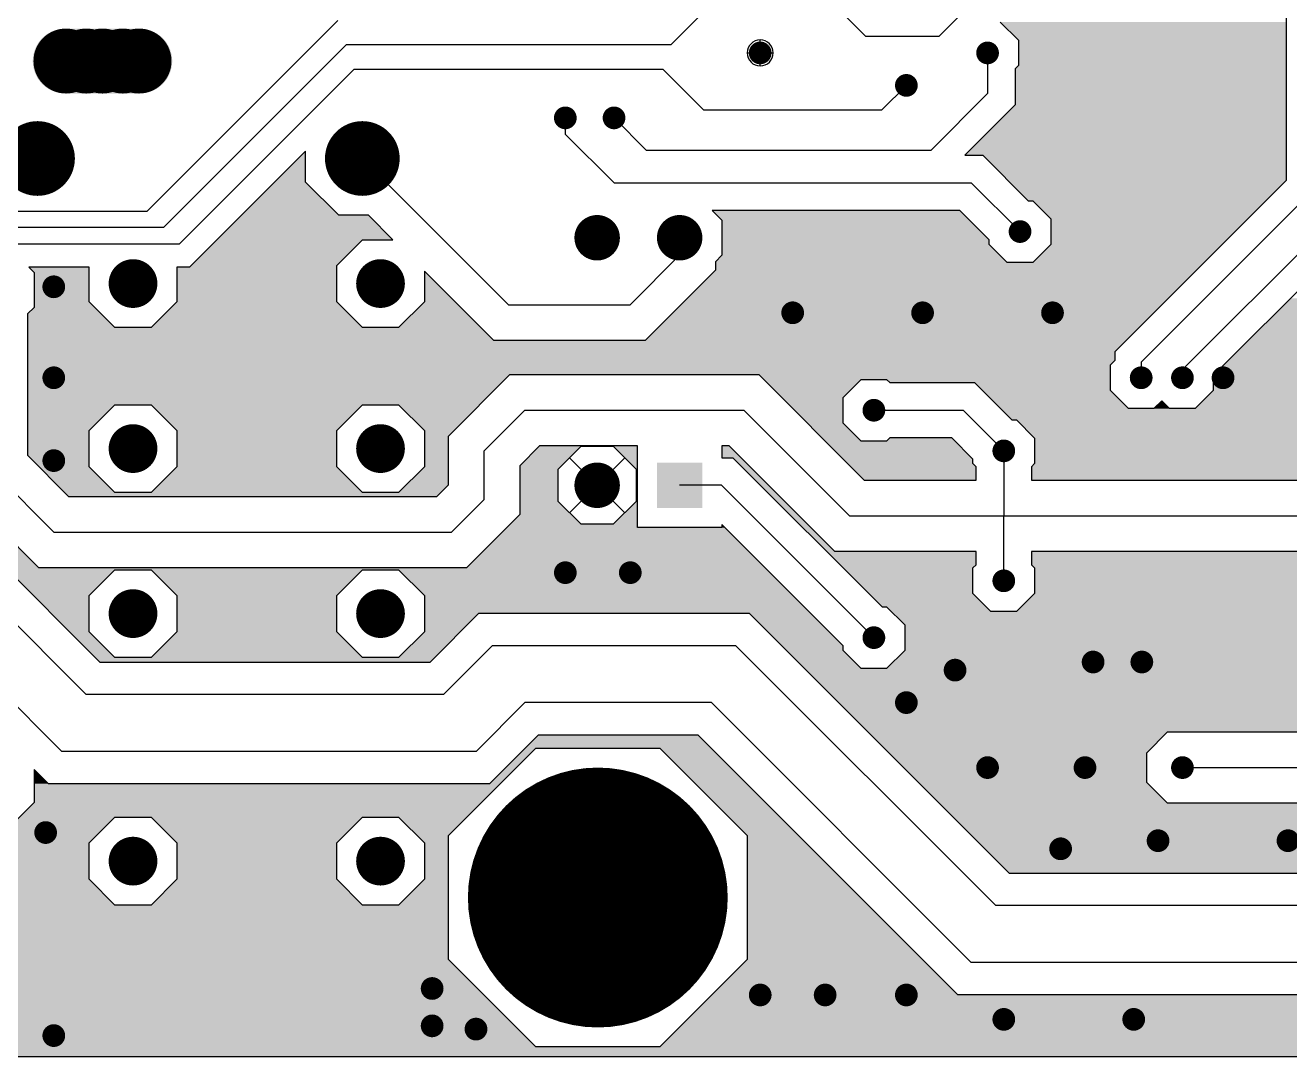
# Model space of a CAD drawing. Extents: x 295 to 953, y 10 to 290.
# Drawn here: x 593.5 to 657.8, y 93.4 to 145.8 of the extents above; entities that cross this region are included whole.
import ezdxf

# ---------------------------------------------------------------- set-up
doc = ezdxf.new("R2010")
doc.units = 0
doc.header["$LTSCALE"] = 5
doc.header["$MEASUREMENT"] = 0
doc.layers.get('0').update_dxf_attribs({"linetype": 'CONTINUOUS', "lineweight": 25})
doc.layers.add('19_SOLD_GBR', color=4, linetype='CONTINUOUS')

msp = doc.modelspace()

# ---------------------------------------------------------------- linework, layer by layer
for points, const_width in [([(596.434, 143.987, -1), (594.784, 143.987, -1)], 1.65), ([(597.465, 143.987, -1), (595.815, 143.987, -1)], 1.65), ([(598.29, 143.987, -1), (596.64, 143.987, -1)], 1.65), ([(599.321, 143.987, -1), (597.671, 143.987, -1)], 1.65), ([(600.146, 143.987, -1), (598.496, 143.987, -1)], 1.65), ([(631.166, 144.4, -1), (630.589, 144.4, -1)], 0.577), ([(642.716, 144.4, -1), (642.139, 144.4, -1)], 0.577), ([(638.591, 142.75, -1), (638.014, 142.75, -1)], 0.577), ([(621.266, 141.1, -1), (620.689, 141.1, -1)], 0.577), ([(623.741, 141.1, -1), (623.164, 141.1, -1)], 0.577), ([(595.114, 139.037, -1), (593.216, 139.037, -1)], 1.897), ([(611.614, 139.037, -1), (609.716, 139.037, -1)], 1.897), ([(623.172, 135.011, -1), (622.017, 135.011, -1)], 1.155), ([(627.363, 135.011, -1), (626.208, 135.011, -1)], 1.155), ([(644.366, 135.325, -1), (643.789, 135.325, -1)], 0.577), ([(599.635, 132.685, -1), (598.397, 132.685, -1)], 1.238), ([(612.208, 132.685, -1), (610.97, 132.685, -1)], 1.238), ([(595.279, 132.52, -1), (594.701, 132.52, -1)], 0.577), ([(632.816, 131.2, -1), (632.239, 131.2, -1)], 0.577), ([(639.416, 131.2, -1), (638.839, 131.2, -1)], 0.577), ([(646.016, 131.2, -1), (645.439, 131.2, -1)], 0.577), ([(595.279, 127.9, -1), (594.701, 127.9, -1)], 0.577), ([(650.521, 127.9, -1), (649.943, 127.9, -1)], 0.577), ([(652.616, 127.9, -1), (652.039, 127.9, -1)], 0.577), ([(654.679, 127.9, -1), (654.101, 127.9, -1)], 0.577), ([(636.941, 126.25, -1), (636.364, 126.25, -1)], 0.577), ([(599.635, 124.303, -1), (598.397, 124.303, -1)], 1.238), ([(612.208, 124.303, -1), (610.97, 124.303, -1)], 1.238), ([(643.541, 124.187, -1), (642.964, 124.187, -1)], 0.577), ([(595.279, 123.692, -1), (594.701, 123.692, -1)], 0.577), ([(623.172, 122.438, -1), (622.017, 122.438, -1)], 1.155), ([(621.266, 118, -1), (620.689, 118, -1)], 0.577), ([(624.566, 118, -1), (623.989, 118, -1)], 0.577), ([(643.541, 117.587, -1), (642.964, 117.587, -1)], 0.577), ([(599.635, 115.921, -1), (598.397, 115.921, -1)], 1.238), ([(612.208, 115.921, -1), (610.97, 115.921, -1)], 1.238), ([(636.941, 114.7, -1), (636.364, 114.7, -1)], 0.577), ([(648.079, 113.462, -1), (647.501, 113.462, -1)], 0.577), ([(650.554, 113.462, -1), (649.976, 113.462, -1)], 0.577), ([(641.066, 113.05, -1), (640.489, 113.05, -1)], 0.577), ([(638.591, 111.4, -1), (638.014, 111.4, -1)], 0.577), ([(642.716, 108.1, -1), (642.139, 108.1, -1)], 0.577), ([(647.666, 108.1, -1), (647.089, 108.1, -1)], 0.577), ([(652.616, 108.1, -1), (652.039, 108.1, -1)], 0.577), ([(625.928, 101.5, -1), (619.328, 101.5, -1)], 6.6), ([(594.866, 104.8, -1), (594.289, 104.8, -1)], 0.577), ([(651.379, 104.387, -1), (650.801, 104.387, -1)], 0.577), ([(657.979, 104.387, -1), (657.401, 104.387, -1)], 0.577), ([(599.635, 103.348, -1), (598.397, 103.348, -1)], 1.238), ([(612.208, 103.348, -1), (610.97, 103.348, -1)], 1.238), ([(646.429, 103.975, -1), (645.851, 103.975, -1)], 0.577), ([(614.501, 96.88, -1), (613.924, 96.88, -1)], 0.577), ([(631.166, 96.55, -1), (630.589, 96.55, -1)], 0.577), ([(634.466, 96.55, -1), (633.889, 96.55, -1)], 0.577), ([(638.591, 96.55, -1), (638.014, 96.55, -1)], 0.577), ([(643.541, 95.312, -1), (642.964, 95.312, -1)], 0.577), ([(650.141, 95.312, -1), (649.564, 95.312, -1)], 0.577), ([(614.501, 94.982, -1), (613.924, 94.982, -1)], 0.577), ([(616.729, 94.817, -1), (616.151, 94.817, -1)], 0.577), ([(595.279, 94.487, -1), (594.701, 94.487, -1)], 0.577)]:
    msp.add_lwpolyline(points, format="xyb", close=True, dxfattribs=dict(const_width=const_width))
msp.add_solid([(625.631, 123.593), (625.631, 121.283), (627.941, 123.593), (627.941, 121.283)])
at = {"layer": '19_SOLD_GBR', "color": 7}
for p, q in [((657.608, 137.934), (657.608, 167.017)), ((639.953, 145.225), (644.078, 149.35)), ((626.34, 144.812), (628.815, 147.287)), ((634.178, 147.287), (636.24, 145.225)), ((609.428, 146.05), (599.734, 136.356)), ((643.076, 145.967), (643.995, 145.05)), ((639.953, 145.225), (636.24, 145.225)), ((600.559, 135.531), (609.84, 144.812)), ((626.34, 144.812), (609.84, 144.812)), ((630.878, 143.74), (630.878, 145.06)), ((643.995, 145.05), (643.995, 143.752)), ((630.218, 144.4), (631.538, 144.4)), ((642.428, 144.4), (642.428, 142.337)), ((610.253, 143.575), (601.384, 134.706)), ((610.253, 143.575), (625.928, 143.575)), ((627.99, 141.512), (625.928, 143.575)), ((643.995, 143.752), (643.83, 143.587)), ((643.83, 143.587), (643.83, 141.757)), ((638.303, 142.75), (637.065, 141.512)), ((639.54, 139.45), (642.428, 142.337)), ((627.99, 141.512), (637.065, 141.512)), ((643.83, 141.757), (641.276, 139.202)), ((620.978, 141.1), (620.978, 140.275)), ((623.453, 141.1), (625.103, 139.45)), ((623.453, 137.8), (620.978, 140.275)), ((607.778, 139.409), (601.879, 133.51)), ((607.778, 137.841), (607.778, 139.409)), ((639.54, 139.45), (625.103, 139.45)), ((610.665, 139.037), (618.09, 131.612)), ((641.276, 139.202), (642.183, 139.202)), ((642.183, 139.202), (644.493, 136.892)), ((652.328, 128.312), (662.228, 138.212)), ((609.469, 136.15), (607.778, 137.841)), ((623.453, 137.8), (641.603, 137.8)), ((644.078, 135.325), (641.603, 137.8)), ((648.912, 129.238), (657.608, 137.934)), ((663.548, 137.666), (653.895, 128.014)), ((644.493, 136.892), (644.726, 136.892)), ((644.726, 136.892), (645.645, 135.975)), ((650.232, 128.692), (658.928, 137.387)), ((590.659, 136.356), (599.734, 136.356)), ((628.434, 136.397), (628.931, 135.901)), ((641.022, 136.397), (628.434, 136.397)), ((642.51, 134.909), (641.022, 136.397)), ((610.985, 136.15), (609.469, 136.15)), ((612.223, 134.912), (610.985, 136.15)), ((628.931, 135.901), (628.931, 134.124)), ((645.645, 135.975), (645.645, 134.677)), ((600.559, 135.531), (589.834, 135.531)), ((609.362, 133.607), (610.667, 134.912)), ((610.667, 134.912), (612.223, 134.912)), ((626.786, 134.12), (626.786, 135.011)), ((642.51, 134.677), (642.51, 134.909)), ((589.009, 134.706), (601.384, 134.706)), ((643.427, 133.757), (642.51, 134.677)), ((645.645, 134.677), (644.726, 133.757)), ((626.786, 134.12), (624.278, 131.612)), ((628.931, 134.124), (628.601, 133.794)), ((628.601, 133.794), (628.601, 133.368)), ((644.726, 133.757), (643.427, 133.757)), ((593.728, 133.51), (593.99, 133.248)), ((596.789, 133.51), (593.728, 133.51)), ((593.99, 133.248), (593.99, 131.471)), ((596.789, 131.763), (596.789, 133.51)), ((601.244, 133.51), (601.244, 131.763)), ((601.879, 133.51), (601.244, 133.51)), ((609.362, 131.763), (609.362, 133.607)), ((613.817, 133.319), (613.817, 131.763)), ((617.338, 129.797), (613.817, 133.319)), ((628.601, 133.368), (625.03, 129.797)), ((598.094, 130.457), (596.789, 131.763)), ((601.244, 131.763), (599.938, 130.457)), ((610.667, 130.457), (609.362, 131.763)), ((613.817, 131.763), (612.511, 130.457)), ((593.99, 131.471), (593.66, 131.141)), ((593.66, 131.141), (593.66, 123.96)), ((618.09, 131.612), (624.278, 131.612)), ((599.938, 130.457), (598.094, 130.457)), ((612.511, 130.457), (610.667, 130.457)), ((625.03, 129.797), (617.338, 129.797)), ((648.912, 128.798), (648.912, 129.238)), ((648.665, 128.55), (648.912, 128.798)), ((648.665, 127.252), (648.665, 128.55)), ((650.232, 128.692), (650.232, 127.9)), ((615.038, 124.94), (618.163, 128.065)), ((618.163, 128.065), (630.805, 128.065)), ((630.805, 128.065), (636.167, 122.702)), ((652.328, 128.312), (652.328, 127.9)), ((653.895, 128.014), (653.895, 127.252)), ((635.085, 126.9), (636.002, 127.817)), ((636.002, 127.817), (637.301, 127.817)), ((637.301, 127.817), (637.466, 127.652)), ((637.466, 127.652), (641.771, 127.652)), ((641.771, 127.652), (643.668, 125.755)), ((649.582, 126.332), (648.665, 127.252)), ((653.895, 127.252), (652.976, 126.332)), ((635.085, 125.602), (635.085, 126.9)), ((651.28, 126.73), (650.881, 126.332)), ((651.677, 126.332), (651.28, 126.73)), ((596.789, 125.225), (598.094, 126.53)), ((598.094, 126.53), (599.938, 126.53)), ((599.938, 126.53), (601.244, 125.225)), ((609.362, 125.225), (610.667, 126.53)), ((610.667, 126.53), (612.511, 126.53)), ((612.511, 126.53), (613.817, 125.225)), ((618.915, 126.25), (616.853, 124.187)), ((618.915, 126.25), (630.053, 126.25)), ((635.415, 120.887), (630.053, 126.25)), ((636.653, 126.25), (641.19, 126.25)), ((643.253, 124.187), (641.19, 126.25)), ((650.881, 126.332), (649.582, 126.332)), ((652.976, 126.332), (651.677, 126.332)), ((636.002, 124.682), (635.085, 125.602)), ((643.668, 125.755), (643.901, 125.755)), ((643.901, 125.755), (644.82, 124.838)), ((596.789, 123.381), (596.789, 125.225)), ((601.244, 125.225), (601.244, 123.381)), ((609.362, 123.381), (609.362, 125.225)), ((613.817, 125.225), (613.817, 123.381)), ((615.038, 122.465), (615.038, 124.94)), ((637.301, 124.682), (636.002, 124.682)), ((637.466, 124.847), (637.301, 124.682)), ((640.609, 124.847), (637.466, 124.847)), ((641.685, 123.772), (640.609, 124.847)), ((644.82, 124.838), (644.82, 123.539)), ((616.853, 121.712), (616.853, 124.187)), ((619.667, 124.435), (618.668, 123.435)), ((624.641, 124.435), (619.667, 124.435)), ((620.615, 123.259), (621.774, 124.418)), ((621.774, 124.418), (623.415, 124.418)), ((623.415, 124.418), (624.575, 123.259)), ((624.641, 120.293), (624.641, 124.435)), ((628.931, 124.435), (628.931, 123.841)), ((629.3, 124.435), (628.931, 124.435)), ((634.663, 119.072), (629.3, 124.435)), ((643.253, 124.187), (643.253, 120.887)), ((587.011, 123.775), (597.323, 113.462)), ((593.66, 123.96), (595.742, 121.877)), ((598.094, 122.075), (596.789, 123.381)), ((601.244, 123.381), (599.938, 122.075)), ((610.667, 122.075), (609.362, 123.381)), ((613.817, 123.381), (612.511, 122.075)), ((618.668, 123.435), (618.668, 120.96)), ((622.595, 122.438), (621.194, 123.839)), ((622.595, 122.438), (623.995, 123.839)), ((628.931, 123.841), (629.495, 123.841)), ((629.495, 123.841), (637.068, 116.267)), ((641.685, 123.539), (641.685, 123.772)), ((641.85, 123.374), (641.685, 123.539)), ((641.85, 122.702), (641.85, 123.374)), ((644.82, 123.539), (644.655, 123.374)), ((644.655, 123.374), (644.655, 122.702)), ((594.99, 120.062), (591.845, 123.207)), ((620.615, 121.618), (620.615, 123.259)), ((624.575, 123.259), (624.575, 121.618)), ((636.167, 122.702), (641.85, 122.702)), ((644.655, 122.702), (662.713, 122.702)), ((586.328, 122.125), (596.64, 111.812)), ((594.238, 118.247), (590.03, 122.455)), ((599.938, 122.075), (598.094, 122.075)), ((612.511, 122.075), (610.667, 122.075)), ((614.45, 121.877), (615.038, 122.465)), ((622.595, 122.438), (621.194, 121.038)), ((622.595, 122.438), (623.995, 121.038)), ((628.914, 122.438), (626.786, 122.438)), ((636.653, 114.7), (628.914, 122.438)), ((595.742, 121.877), (614.45, 121.877)), ((616.853, 121.712), (615.203, 120.062)), ((621.774, 120.458), (620.615, 121.618)), ((624.575, 121.618), (623.415, 120.458)), ((618.668, 120.96), (615.955, 118.247)), ((635.415, 120.887), (643.253, 120.887)), ((643.253, 120.887), (661.403, 120.887)), ((643.253, 117.587), (643.253, 120.887)), ((623.415, 120.458), (621.774, 120.458)), ((628.931, 120.293), (624.641, 120.293)), ((628.931, 120.439), (628.931, 120.293)), ((635.085, 114.284), (628.931, 120.439)), ((594.99, 120.062), (615.203, 120.062)), ((585.09, 119.237), (595.403, 108.925)), ((641.85, 119.072), (634.663, 119.072)), ((641.85, 118.403), (641.85, 119.072)), ((644.655, 119.072), (644.655, 118.403)), ((660, 119.072), (644.655, 119.072)), ((615.955, 118.247), (594.238, 118.247)), ((641.685, 118.238), (641.85, 118.403)), ((641.685, 116.939), (641.685, 118.238)), ((644.655, 118.403), (644.82, 118.238)), ((644.82, 118.238), (644.82, 116.939)), ((596.789, 116.843), (598.094, 118.148)), ((598.094, 118.148), (599.938, 118.148)), ((599.938, 118.148), (601.244, 116.843)), ((609.362, 116.843), (610.667, 118.148)), ((610.667, 118.148), (612.511, 118.148)), ((612.511, 118.148), (613.817, 116.843)), ((642.602, 116.02), (641.685, 116.939)), ((644.82, 116.939), (643.901, 116.02)), ((596.789, 114.999), (596.789, 116.843)), ((601.244, 116.843), (601.244, 114.999)), ((609.362, 114.999), (609.362, 116.843)), ((613.817, 116.843), (613.817, 114.999)), ((637.068, 116.267), (637.301, 116.267)), ((637.301, 116.267), (638.22, 115.35)), ((614.107, 113.462), (616.582, 115.937)), ((616.582, 115.937), (630.323, 115.937)), ((630.323, 115.937), (643.523, 102.737)), ((643.901, 116.02), (642.602, 116.02)), ((598.094, 113.693), (596.789, 114.999)), ((601.244, 114.999), (599.938, 113.693)), ((610.667, 113.693), (609.362, 114.999)), ((613.817, 114.999), (612.511, 113.693)), ((638.22, 115.35), (638.22, 114.052)), ((614.79, 111.812), (617.265, 114.287)), ((629.64, 114.287), (617.265, 114.287)), ((629.64, 114.287), (642.84, 101.087)), ((635.085, 114.052), (635.085, 114.284)), ((636.002, 113.132), (635.085, 114.052)), ((638.22, 114.052), (637.301, 113.132)), ((597.323, 113.462), (614.107, 113.462)), ((599.938, 113.693), (598.094, 113.693)), ((612.511, 113.693), (610.667, 113.693)), ((637.301, 113.132), (636.002, 113.132)), ((614.79, 111.812), (596.64, 111.812)), ((616.44, 108.925), (618.915, 111.4)), ((628.403, 111.4), (618.915, 111.4)), ((628.403, 111.4), (641.603, 98.2)), ((650.513, 108.852), (651.575, 109.915)), ((651.575, 109.915), (660.257, 109.915)), ((619.598, 109.75), (617.123, 107.275)), ((627.719, 109.75), (619.598, 109.75)), ((640.919, 96.55), (627.719, 109.75)), ((616.44, 108.925), (595.403, 108.925)), ((615.038, 104.643), (619.484, 109.09)), ((619.484, 109.09), (625.771, 109.09)), ((625.771, 109.09), (630.218, 104.643)), ((650.513, 107.348), (650.513, 108.852)), ((593.99, 108.004), (593.99, 106.325)), ((594.719, 107.275), (593.99, 108.004)), ((652.328, 108.1), (665.528, 108.1)), ((617.123, 107.275), (594.719, 107.275)), ((651.575, 106.285), (650.513, 107.348)), ((593.99, 106.325), (592.733, 105.067)), ((666.28, 106.285), (651.575, 106.285)), ((596.789, 104.27), (598.094, 105.575)), ((598.094, 105.575), (599.938, 105.575)), ((599.938, 105.575), (601.244, 104.27)), ((609.362, 104.27), (610.667, 105.575)), ((610.667, 105.575), (612.511, 105.575)), ((612.511, 105.575), (613.817, 104.27)), ((596.789, 102.426), (596.789, 104.27)), ((601.244, 104.27), (601.244, 102.426)), ((609.362, 102.426), (609.362, 104.27)), ((613.817, 104.27), (613.817, 102.426)), ((615.038, 98.357), (615.038, 104.643)), ((630.218, 104.643), (630.218, 98.357)), ((598.094, 101.12), (596.789, 102.426)), ((601.244, 102.426), (599.938, 101.12)), ((610.667, 101.12), (609.362, 102.426)), ((613.817, 102.426), (612.511, 101.12)), ((643.523, 102.737), (800.144, 102.737)), ((599.938, 101.12), (598.094, 101.12)), ((612.511, 101.12), (610.667, 101.12)), ((800.828, 101.087), (642.84, 101.087)), ((619.484, 93.91), (615.038, 98.357)), ((630.218, 98.357), (625.771, 93.91)), ((802.065, 98.2), (641.603, 98.2)), ((802.748, 96.55), (640.919, 96.55)), ((625.771, 93.91), (619.484, 93.91)), ((853.463, 93.415), (520.395, 93.415))]:
    msp.add_line(p, q, dxfattribs=at)
for start, end in [(0, 180), (180, 0)]:
    msp.add_arc((630.878, 144.4), 0.66, start, end, dxfattribs=at)
for points in [[(657.608, 145.05), (657.608, 145.967), (643.995, 145.05), (643.076, 145.967)], [(600.529, 145.154), (600.28, 145.359), (594.401, 145.154), (594.65, 145.359)], [(600.28, 145.359), (599.994, 145.512), (594.65, 145.359), (594.936, 145.512)], [(599.994, 145.512), (599.684, 145.606), (594.936, 145.512), (595.246, 145.606)], [(599.684, 145.606), (599.363, 145.637), (595.246, 145.606), (595.568, 145.637)], [(600.981, 144.309), (600.887, 144.619), (593.949, 144.309), (594.043, 144.619)], [(600.887, 144.619), (600.734, 144.905), (594.043, 144.619), (594.196, 144.905)], [(600.734, 144.905), (600.529, 145.154), (594.196, 144.905), (594.401, 145.154)], [(657.608, 143.752), (657.608, 145.05), (643.995, 143.752), (643.995, 145.05)], [(601.013, 143.987), (600.981, 144.309), (593.918, 143.987), (593.949, 144.309)], [(600.981, 143.666), (601.013, 143.987), (593.949, 143.666), (593.918, 143.987)], [(600.887, 143.356), (600.981, 143.666), (594.043, 143.356), (593.949, 143.666)], [(600.734, 143.07), (600.887, 143.356), (594.196, 143.07), (594.043, 143.356)], [(657.608, 143.587), (657.608, 143.752), (643.83, 143.587), (643.995, 143.752)], [(657.608, 141.757), (657.608, 143.587), (643.83, 141.757), (643.83, 143.587)], [(600.529, 142.821), (600.734, 143.07), (594.401, 142.821), (594.196, 143.07)], [(600.28, 142.616), (600.529, 142.821), (594.65, 142.616), (594.401, 142.821)], [(599.994, 142.463), (600.28, 142.616), (594.936, 142.463), (594.65, 142.616)], [(599.684, 142.369), (599.994, 142.463), (595.246, 142.369), (594.936, 142.463)], [(599.363, 142.337), (599.684, 142.369), (595.568, 142.337), (595.246, 142.369)], [(657.608, 139.202), (657.608, 141.757), (641.276, 139.202), (643.83, 141.757)], [(607.778, 137.841), (607.777, 139.409), (606.21, 137.841), (607.777, 139.409)], [(657.608, 139.202), (657.608, 139.202), (642.183, 139.202), (641.276, 139.202)], [(657.608, 137.934), (657.608, 139.202), (643.452, 137.934), (642.183, 139.202)], [(609.469, 136.15), (607.778, 137.841), (604.519, 136.15), (606.21, 137.841)], [(656.566, 136.892), (657.608, 137.934), (644.493, 136.892), (643.452, 137.934)], [(656.566, 136.892), (656.566, 136.892), (644.726, 136.892), (644.493, 136.892)], [(655.649, 135.975), (656.566, 136.892), (645.645, 135.975), (644.726, 136.892)], [(641.518, 135.901), (641.022, 136.397), (628.931, 135.901), (628.434, 136.397)], [(641.022, 136.397), (641.022, 136.397), (628.434, 136.397), (641.022, 136.397)], [(612.223, 134.913), (610.985, 136.15), (603.281, 134.913), (604.519, 136.15)], [(642.51, 134.909), (641.518, 135.901), (628.931, 134.909), (628.931, 135.901)], [(654.35, 134.677), (655.649, 135.975), (645.645, 134.677), (645.645, 135.975)], [(609.362, 133.607), (610.667, 134.912), (601.976, 133.607), (603.281, 134.912)], [(610.667, 134.912), (612.223, 134.913), (603.281, 134.912), (603.281, 134.913)], [(642.51, 134.677), (642.51, 134.909), (628.931, 134.677), (628.931, 134.909)], [(643.062, 134.124), (642.51, 134.677), (628.931, 134.124), (628.931, 134.677)], [(653.431, 133.757), (654.35, 134.677), (644.726, 133.757), (645.645, 134.677)], [(643.391, 133.794), (643.062, 134.124), (628.601, 133.794), (628.931, 134.124)], [(643.427, 133.757), (643.391, 133.794), (628.601, 133.757), (628.601, 133.794)], [(653.042, 133.368), (653.431, 133.757), (628.601, 133.368), (628.601, 133.757)], [(596.789, 133.248), (596.789, 133.51), (593.99, 133.248), (593.728, 133.51)], [(596.789, 133.51), (596.789, 133.51), (593.728, 133.51), (596.789, 133.51)], [(596.789, 131.763), (596.789, 133.248), (593.99, 131.763), (593.99, 133.248)], [(609.362, 131.763), (609.362, 133.51), (601.244, 131.763), (601.244, 133.51)], [(609.362, 133.51), (609.362, 133.51), (601.244, 133.51), (601.879, 133.51)], [(609.362, 133.51), (609.362, 133.607), (601.879, 133.51), (601.976, 133.607)], [(615.372, 131.763), (613.817, 133.319), (613.817, 131.763), (613.817, 133.319)], [(649.471, 129.797), (653.042, 133.368), (625.03, 129.797), (628.601, 133.368)], [(597.081, 131.471), (596.789, 131.763), (593.99, 131.471), (593.99, 131.763)], [(610.667, 130.457), (609.362, 131.763), (599.938, 130.457), (601.244, 131.763)], [(616.678, 130.457), (615.372, 131.763), (612.511, 130.457), (613.817, 131.763)], [(663.135, 131.025), (664.052, 131.942), (656.906, 131.025), (657.824, 131.942)], [(597.411, 131.141), (597.081, 131.471), (593.66, 131.141), (593.99, 131.471)], [(598.094, 130.457), (597.411, 131.141), (593.66, 130.457), (593.66, 131.141)], [(617.338, 129.797), (616.678, 130.457), (593.66, 129.797), (593.66, 130.457)], [(610.667, 130.457), (610.667, 130.457), (598.094, 130.457), (599.938, 130.457)], [(616.678, 130.457), (616.678, 130.457), (610.667, 130.457), (612.511, 130.457)], [(663.135, 129.727), (663.135, 131.025), (655.608, 129.727), (656.906, 131.025)], [(648.912, 129.238), (649.471, 129.797), (593.66, 129.238), (593.66, 129.797)], [(648.912, 128.798), (648.912, 129.238), (593.66, 128.798), (593.66, 129.238)], [(664.052, 128.807), (663.135, 129.727), (654.689, 128.807), (655.608, 129.727)], [(648.665, 128.55), (648.912, 128.798), (593.66, 128.55), (593.66, 128.798)], [(648.665, 128.065), (648.665, 128.55), (593.66, 128.065), (593.66, 128.55)], [(668.024, 128.014), (668.663, 128.652), (653.895, 128.014), (654.534, 128.652)], [(668.663, 128.652), (668.663, 128.807), (654.534, 128.652), (654.689, 128.807)], [(616.628, 126.53), (618.163, 128.065), (593.66, 126.53), (593.66, 128.065)], [(648.665, 128.065), (648.665, 128.065), (630.805, 128.065), (618.163, 128.065)], [(648.665, 127.817), (648.665, 128.065), (631.052, 127.817), (630.805, 128.065)], [(667.262, 127.252), (668.024, 128.014), (653.895, 127.252), (653.895, 128.014)], [(635.085, 126.9), (636.002, 127.817), (631.97, 126.9), (631.052, 127.817)], [(648.665, 127.817), (648.665, 127.817), (637.301, 127.817), (636.002, 127.817)], [(648.665, 127.652), (648.665, 127.817), (637.466, 127.652), (637.301, 127.817)], [(648.665, 127.652), (648.665, 127.652), (641.771, 127.652), (637.466, 127.652)], [(648.665, 127.252), (648.665, 127.652), (642.172, 127.252), (641.771, 127.652)], [(649.582, 126.332), (648.665, 127.252), (643.091, 126.332), (642.172, 127.252)], [(666.343, 126.332), (667.262, 127.252), (652.976, 126.332), (653.895, 127.252)], [(635.085, 125.602), (635.085, 126.9), (633.268, 125.602), (631.97, 126.9)], [(651.677, 126.332), (651.28, 126.73), (650.881, 126.332), (651.28, 126.73)], [(596.789, 125.225), (598.094, 126.53), (593.66, 125.225), (593.66, 126.53)], [(610.667, 126.53), (610.667, 126.53), (599.938, 126.53), (598.094, 126.53)], [(609.362, 125.225), (610.667, 126.53), (601.244, 125.225), (599.938, 126.53)], [(616.628, 126.53), (616.628, 126.53), (612.511, 126.53), (610.667, 126.53)], [(615.323, 125.225), (616.628, 126.53), (613.817, 125.225), (612.511, 126.53)], [(665.765, 125.755), (666.343, 126.332), (643.668, 125.755), (643.091, 126.332)], [(636.002, 124.682), (635.085, 125.602), (634.187, 124.682), (633.268, 125.602)], [(665.765, 125.755), (665.765, 125.755), (643.901, 125.755), (643.668, 125.755)], [(664.848, 124.838), (665.765, 125.755), (644.82, 124.838), (643.901, 125.755)], [(596.789, 123.96), (596.789, 125.225), (593.66, 123.96), (593.66, 125.225)], [(609.362, 123.381), (609.362, 125.225), (601.244, 123.381), (601.244, 125.225)], [(615.038, 124.94), (615.323, 125.225), (613.817, 124.94), (613.817, 125.225)], [(615.038, 123.381), (615.038, 124.94), (613.817, 123.381), (613.817, 124.94)], [(641.685, 123.772), (640.774, 124.682), (635.098, 123.772), (634.187, 124.682)], [(640.774, 124.682), (640.609, 124.847), (637.301, 124.682), (637.466, 124.847)], [(640.609, 124.847), (640.609, 124.847), (637.466, 124.847), (640.609, 124.847)], [(663.549, 123.539), (664.848, 124.838), (644.82, 123.539), (644.82, 124.838)], [(620.791, 123.435), (621.774, 124.418), (618.668, 123.435), (619.651, 124.418)], [(624.641, 124.418), (624.641, 124.435), (619.651, 124.418), (619.667, 124.435)], [(624.641, 124.435), (624.641, 124.435), (621.774, 124.435), (624.641, 124.435)], [(624.641, 124.418), (624.641, 124.418), (623.415, 124.418), (621.774, 124.418)], [(624.641, 123.259), (624.641, 124.418), (624.575, 123.259), (623.415, 124.418)], [(629.894, 123.841), (629.3, 124.435), (628.931, 123.841), (628.931, 124.435)], [(629.3, 124.435), (629.3, 124.435), (628.931, 124.435), (629.3, 124.435)], [(596.789, 123.381), (596.789, 123.96), (594.239, 123.381), (593.66, 123.96)], [(598.094, 122.075), (596.789, 123.381), (595.544, 122.075), (594.239, 123.381)], [(610.667, 122.075), (609.362, 123.381), (599.938, 122.075), (601.244, 123.381)], [(615.038, 122.465), (615.038, 123.381), (612.901, 122.465), (613.817, 123.381)], [(620.615, 123.259), (620.791, 123.435), (618.668, 123.259), (618.668, 123.435)], [(629.894, 123.841), (629.894, 123.841), (629.495, 123.841), (628.931, 123.841)], [(634.663, 119.072), (629.894, 123.841), (634.263, 119.072), (629.495, 123.841)], [(641.685, 123.539), (641.685, 123.772), (635.331, 123.539), (635.098, 123.772)], [(641.85, 123.374), (641.685, 123.539), (635.496, 123.374), (635.331, 123.539)], [(641.85, 122.703), (641.85, 123.374), (636.167, 122.703), (635.496, 123.374)], [(663.384, 123.374), (663.549, 123.539), (644.655, 123.374), (644.82, 123.539)], [(662.713, 122.702), (663.384, 123.374), (644.655, 122.702), (644.655, 123.374)], [(620.615, 121.618), (620.615, 123.259), (618.668, 121.618), (618.668, 123.259)], [(624.641, 121.618), (624.641, 123.259), (624.575, 121.618), (624.575, 123.259)], [(636.167, 122.702), (641.85, 122.703), (636.167, 122.702), (636.167, 122.703)], [(594.238, 118.247), (590.03, 122.455), (592.538, 118.247), (588.331, 122.455)], [(614.45, 121.877), (614.648, 122.075), (595.742, 121.877), (595.544, 122.075)], [(614.648, 122.075), (615.038, 122.465), (612.511, 122.075), (612.901, 122.465)], [(621.273, 120.96), (620.615, 121.618), (618.668, 120.96), (618.668, 121.618)], [(624.641, 120.458), (624.641, 121.618), (623.415, 120.458), (624.575, 121.618)], [(621.774, 120.458), (621.273, 120.96), (618.166, 120.458), (618.668, 120.96)], [(631.122, 118.247), (629.076, 120.293), (615.955, 118.247), (618.001, 120.293)], [(624.641, 120.294), (624.641, 120.458), (618.001, 120.294), (618.166, 120.458)], [(628.931, 120.293), (624.641, 120.294), (618.001, 120.293), (618.001, 120.294)], [(629.076, 120.293), (628.931, 120.439), (628.931, 120.293), (628.931, 120.439)], [(641.85, 118.403), (641.85, 119.072), (634.933, 118.403), (634.263, 119.072)], [(660, 118.403), (660, 119.072), (644.655, 118.403), (644.655, 119.072)], [(660, 119.072), (660, 119.072), (644.655, 119.072), (660, 119.072)], [(631.221, 118.148), (631.122, 118.247), (592.637, 118.148), (592.538, 118.247)], [(631.122, 118.247), (631.122, 118.247), (610.667, 118.247), (615.955, 118.247)], [(641.685, 118.238), (641.85, 118.403), (635.098, 118.238), (634.933, 118.403)], [(641.685, 116.939), (641.685, 118.238), (636.397, 116.939), (635.098, 118.238)], [(660, 118.238), (660, 118.403), (644.82, 118.238), (644.655, 118.403)], [(660, 116.939), (660, 118.238), (644.82, 116.939), (644.82, 118.238)], [(596.789, 116.843), (598.094, 118.148), (593.942, 116.843), (592.637, 118.148)], [(610.667, 118.148), (610.667, 118.148), (599.938, 118.148), (598.094, 118.148)], [(609.362, 116.843), (610.667, 118.148), (601.244, 116.843), (599.938, 118.148)], [(631.221, 118.148), (631.221, 118.148), (612.511, 118.148), (610.667, 118.148)], [(632.526, 116.843), (631.221, 118.148), (613.817, 116.843), (612.511, 118.148)], [(642.355, 116.267), (641.685, 116.939), (637.068, 116.267), (636.397, 116.939)], [(660, 116.02), (660, 116.939), (643.901, 116.02), (644.82, 116.939)], [(596.789, 114.999), (596.789, 116.843), (595.787, 114.999), (593.942, 116.843)], [(609.362, 114.999), (609.362, 116.843), (601.244, 114.999), (601.244, 116.843)], [(633.432, 115.937), (632.526, 116.843), (613.817, 115.937), (613.817, 116.843)], [(642.355, 116.267), (642.355, 116.267), (637.301, 116.267), (637.068, 116.267)], [(642.602, 116.02), (642.355, 116.267), (637.549, 116.02), (637.301, 116.267)], [(615.643, 114.999), (616.582, 115.937), (613.817, 114.999), (613.817, 115.937)], [(633.432, 115.937), (633.432, 115.937), (630.323, 115.937), (616.582, 115.937)], [(635.085, 114.284), (633.432, 115.937), (631.976, 114.284), (630.323, 115.937)], [(660, 115.35), (660, 116.02), (638.22, 115.35), (637.549, 116.02)], [(598.094, 113.693), (596.789, 114.999), (597.092, 113.693), (595.787, 114.999)], [(610.667, 113.693), (609.362, 114.999), (599.938, 113.693), (601.244, 114.999)], [(614.338, 113.693), (615.643, 114.999), (612.511, 113.693), (613.817, 114.999)], [(660, 114.052), (660, 115.35), (638.22, 114.052), (638.22, 115.35)], [(635.085, 114.052), (635.085, 114.284), (632.209, 114.052), (631.976, 114.284)], [(636.002, 113.132), (635.085, 114.052), (633.128, 113.132), (632.209, 114.052)], [(660, 113.132), (660, 114.052), (637.301, 113.132), (638.22, 114.052)], [(614.107, 113.462), (614.338, 113.693), (597.323, 113.462), (597.092, 113.693)], [(660, 111.803), (660, 113.132), (634.458, 111.803), (633.128, 113.132)], [(659.835, 111.638), (660, 111.803), (634.623, 111.638), (634.458, 111.803)], [(659.835, 110.339), (659.835, 111.638), (635.922, 110.339), (634.623, 111.638)], [(660.257, 109.915), (659.835, 110.339), (636.346, 109.915), (635.922, 110.339)], [(650.513, 108.852), (651.575, 109.915), (637.408, 108.852), (636.346, 109.915)], [(628.379, 109.09), (627.835, 109.634), (618.939, 109.09), (619.484, 109.634)], [(627.835, 109.634), (627.719, 109.75), (619.484, 109.634), (619.598, 109.75)], [(627.719, 109.75), (627.719, 109.75), (619.598, 109.75), (627.719, 109.75)], [(617.669, 107.275), (619.484, 109.09), (617.123, 107.275), (618.939, 109.09)], [(628.379, 109.09), (628.379, 109.09), (625.771, 109.09), (619.484, 109.09)], [(632.826, 104.643), (628.379, 109.09), (630.218, 104.643), (625.771, 109.09)], [(650.513, 107.348), (650.513, 108.852), (638.913, 107.348), (637.408, 108.852)], [(594.719, 107.275), (593.99, 108.004), (593.99, 107.275), (593.99, 108.004)], [(616.719, 106.325), (617.669, 107.275), (593.99, 106.325), (593.99, 107.275)], [(617.669, 107.275), (617.669, 107.275), (610.667, 107.275), (617.123, 107.275)], [(651.575, 106.285), (650.513, 107.348), (639.976, 106.285), (638.913, 107.348)], [(615.97, 105.575), (616.719, 106.325), (593.241, 105.575), (593.99, 106.325)], [(671.375, 105.46), (670.55, 106.285), (640.801, 105.46), (639.976, 106.285)], [(597.586, 105.067), (598.094, 105.575), (592.733, 105.067), (593.241, 105.575)], [(610.667, 105.575), (610.667, 105.575), (599.938, 105.575), (598.094, 105.575)], [(609.362, 104.27), (610.667, 105.575), (601.244, 104.27), (599.938, 105.575)], [(615.97, 105.575), (615.97, 105.575), (612.511, 105.575), (610.667, 105.575)], [(615.038, 104.643), (615.97, 105.575), (613.444, 104.643), (612.511, 105.575)], [(800.144, 102.737), (802.867, 105.46), (643.523, 102.737), (640.801, 105.46)], [(596.789, 104.27), (597.586, 105.067), (589.304, 104.27), (589.304, 105.067)], [(596.789, 102.426), (596.789, 104.27), (589.304, 102.426), (589.304, 104.27)], [(609.362, 102.426), (609.362, 104.27), (601.244, 102.426), (601.244, 104.27)], [(615.038, 104.27), (615.038, 104.643), (613.817, 104.27), (613.444, 104.643)], [(615.038, 102.426), (615.038, 104.27), (613.817, 102.426), (613.817, 104.27)], [(639.113, 98.357), (632.826, 104.643), (630.218, 98.357), (630.218, 104.643)], [(598.094, 101.12), (596.789, 102.426), (589.304, 101.12), (589.304, 102.426)], [(610.667, 101.12), (609.362, 102.426), (599.938, 101.12), (601.244, 102.426)], [(615.038, 101.12), (615.038, 102.426), (612.511, 101.12), (613.817, 102.426)], [(615.038, 99.824), (615.038, 101.12), (589.304, 99.824), (589.304, 101.12)], [(615.038, 98.357), (615.038, 99.824), (587.837, 98.357), (589.304, 99.824)], [(616.422, 96.972), (615.038, 98.357), (586.453, 96.972), (587.837, 98.357)], [(640.919, 96.55), (639.113, 98.357), (628.411, 96.55), (630.218, 98.357)], [(617.554, 95.84), (616.539, 96.855), (585.438, 95.84), (586.453, 96.855)], [(616.539, 96.855), (616.422, 96.972), (586.453, 96.855), (586.453, 96.972)], [(817.484, 93.91), (814.844, 96.55), (625.771, 93.91), (628.411, 96.55)], [(619.484, 93.91), (617.554, 95.84), (519.9, 93.91), (517.97, 95.84)], [(853.463, 93.415), (853.463, 93.91), (520.395, 93.415), (519.9, 93.91)]]:
    msp.add_solid(points, dxfattribs=at)

doc.saveas('drawing.dxf')
